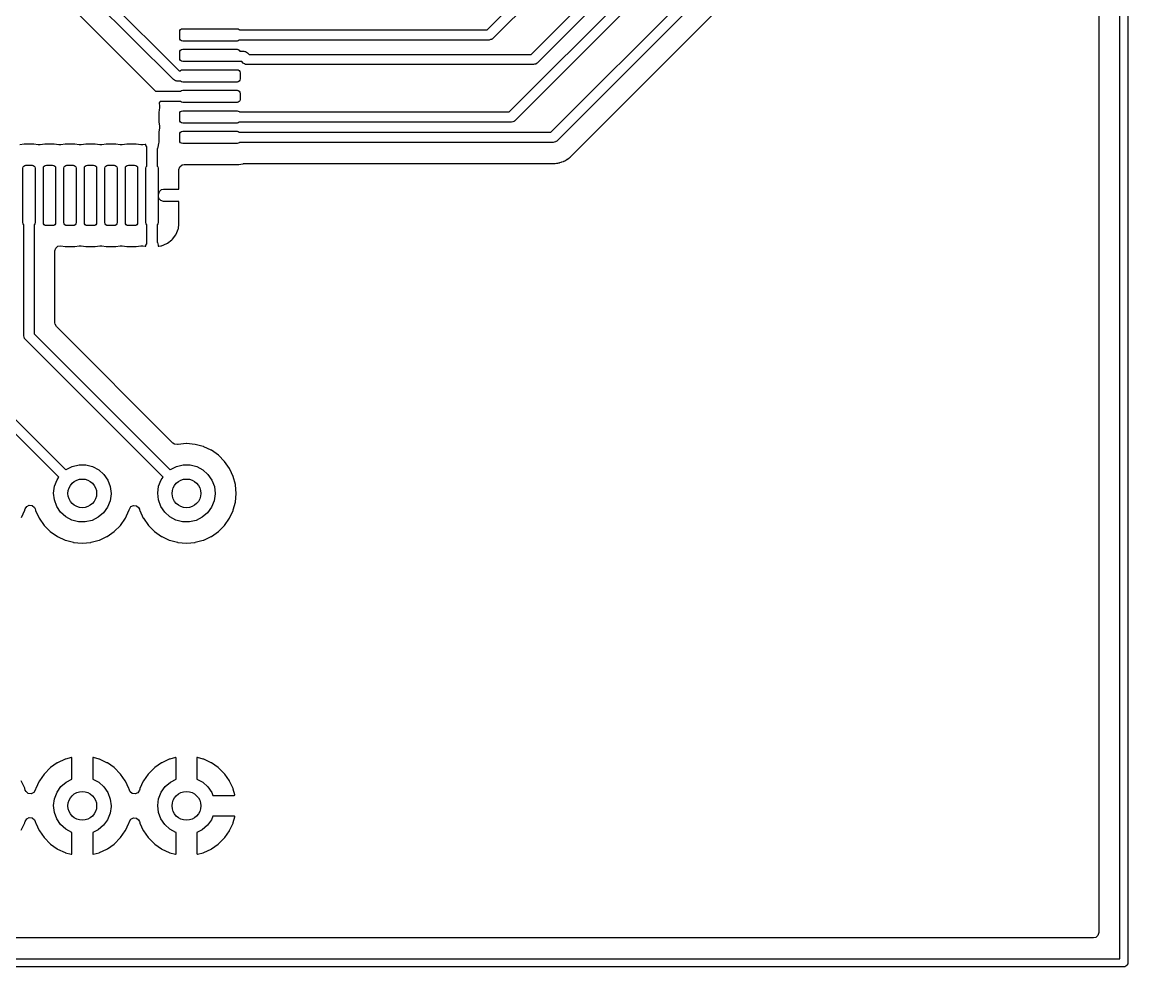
# Model space of a CAD drawing. Extents: x 111.7 to 200.8, y -127.1 to -68.5.
# Drawn here: x 173.79 to 200.76, y -127.1 to -104.06 of the extents above; entities that cross this region are included whole.
import ezdxf

# ---------------------------------------------------------------- set-up
doc = ezdxf.new("R2010")
doc.units = 0
doc.layers.add('BLACK', color=7, linetype='CONTINUOUS')

msp = doc.modelspace()

# ---------------------------------------------------------------- linework, layer by layer
at = {"layer": 'BLACK', "linetype": 'CONTINUOUS'}
for p, q in [((200.56, -126.9), (200.56, -68.68)), ((200.76, -68.58), (200.76, -127)), ((200.052, -69.3145), (200.052, -126.265)), ((186.21, -104.849), (195.005, -96.0537)), ((195.218, -96.1938), (186.35, -105.062)), ((185.134, -104.249), (192.915, -96.4682)), ((185.674, -106.249), (195.455, -96.4682)), ((186.689, -106.749), (197.136, -96.3017)), ((197.349, -96.4419), (186.829, -106.962)), ((193.128, -96.6084), (185.275, -104.462)), ((195.668, -96.6084), (185.815, -106.462)), ((187.214, -107.296), (197.653, -96.8572)), ((177.481, -105.462), (175.52, -103.501)), ((175.871, -103.499), (177.621, -105.249)), ((175.186, -103.886), (177.048, -105.749)), ((177.635, -104.299), (177.641, -104.27)), ((177.635, -104.449), (177.635, -104.299)), ((177.641, -104.27), (177.657, -104.246)), ((177.657, -104.246), (177.681, -104.23)), ((177.681, -104.23), (177.71, -104.224)), ((177.71, -104.224), (179.035, -104.224)), ((179.035, -104.224), (179.064, -104.23)), ((179.064, -104.23), (179.088, -104.246)), ((179.088, -104.246), (179.09, -104.249)), ((179.09, -104.249), (185.134, -104.249)), ((177.641, -104.478), (177.635, -104.449)), ((177.657, -104.502), (177.641, -104.478)), ((177.681, -104.518), (177.657, -104.502)), ((177.71, -104.524), (177.681, -104.518)), ((179.035, -104.524), (177.71, -104.524)), ((179.064, -104.518), (179.035, -104.524)), ((179.088, -104.502), (179.064, -104.518)), ((179.09, -104.499), (179.088, -104.502)), ((185.186, -104.499), (179.09, -104.499)), ((185.216, -104.49), (185.186, -104.499)), ((185.246, -104.484), (185.216, -104.49)), ((185.251, -104.48), (185.246, -104.484)), ((185.254, -104.479), (185.251, -104.48)), ((185.257, -104.476), (185.254, -104.479)), ((185.275, -104.462), (185.257, -104.476)), ((177.635, -104.799), (177.641, -104.77)), ((177.635, -104.949), (177.635, -104.799)), ((177.641, -104.77), (177.657, -104.746)), ((177.657, -104.746), (177.681, -104.73)), ((177.681, -104.73), (177.71, -104.724)), ((177.71, -104.724), (179.035, -104.724)), ((179.035, -104.724), (179.064, -104.73)), ((179.064, -104.73), (179.088, -104.746)), ((179.088, -104.746), (179.104, -104.77)), ((179.104, -104.77), (179.105, -104.774)), ((179.105, -104.774), (179.201, -104.774)), ((179.201, -104.774), (179.223, -104.777)), ((179.223, -104.777), (179.227, -104.777)), ((179.227, -104.777), (179.23, -104.778)), ((179.23, -104.778), (179.236, -104.779)), ((179.236, -104.779), (179.262, -104.796)), ((179.262, -104.796), (179.289, -104.81)), ((179.289, -104.81), (179.327, -104.849)), ((179.327, -104.849), (186.21, -104.849)), ((177.641, -104.978), (177.635, -104.949)), ((177.657, -105.002), (177.641, -104.978)), ((177.681, -105.018), (177.657, -105.002)), ((177.71, -105.024), (177.681, -105.018)), ((179.035, -105.024), (177.71, -105.024)), ((179.042, -105.022), (179.035, -105.024)), ((179.052, -105.024), (179.042, -105.022)), ((179.149, -105.024), (179.052, -105.024)), ((179.187, -105.062), (179.149, -105.024)), ((179.214, -105.077), (179.187, -105.062)), ((179.24, -105.094), (179.214, -105.077)), ((179.247, -105.095), (179.24, -105.094)), ((179.249, -105.096), (179.247, -105.095)), ((179.254, -105.096), (179.249, -105.096)), ((179.276, -105.099), (179.254, -105.096)), ((186.262, -105.099), (179.276, -105.099)), ((186.291, -105.09), (186.262, -105.099)), ((186.321, -105.084), (186.291, -105.09)), ((186.326, -105.08), (186.321, -105.084)), ((186.329, -105.079), (186.326, -105.08)), ((186.332, -105.076), (186.329, -105.079)), ((186.35, -105.062), (186.332, -105.076)), ((177.621, -105.249), (177.655, -105.249)), ((177.655, -105.249), (177.657, -105.246)), ((177.657, -105.246), (177.681, -105.23)), ((177.681, -105.23), (177.71, -105.224)), ((177.71, -105.224), (179.035, -105.224)), ((179.035, -105.224), (179.064, -105.23)), ((179.064, -105.23), (179.088, -105.246)), ((179.088, -105.246), (179.104, -105.27)), ((179.104, -105.27), (179.11, -105.299)), ((179.11, -105.299), (179.11, -105.449)), ((177.508, -105.477), (177.481, -105.462)), ((177.534, -105.494), (177.508, -105.477)), ((177.54, -105.495), (177.534, -105.494)), ((177.543, -105.496), (177.54, -105.495)), ((177.547, -105.496), (177.543, -105.496)), ((177.569, -105.499), (177.547, -105.496)), ((177.655, -105.499), (177.569, -105.499)), ((177.657, -105.502), (177.655, -105.499)), ((177.681, -105.518), (177.657, -105.502)), ((177.71, -105.524), (177.681, -105.518)), ((179.035, -105.524), (177.71, -105.524)), ((179.064, -105.518), (179.035, -105.524)), ((179.088, -105.502), (179.064, -105.518)), ((179.104, -105.478), (179.088, -105.502)), ((179.11, -105.449), (179.104, -105.478)), ((177.048, -105.749), (177.655, -105.749)), ((177.655, -105.749), (177.657, -105.746)), ((177.657, -105.746), (177.681, -105.73)), ((177.681, -105.73), (177.71, -105.724)), ((177.71, -105.724), (179.035, -105.724)), ((179.035, -105.724), (179.064, -105.73)), ((179.064, -105.73), (179.088, -105.746)), ((179.088, -105.746), (179.104, -105.77)), ((179.104, -105.978), (179.088, -106.002)), ((179.104, -105.77), (179.11, -105.799)), ((179.11, -105.949), (179.104, -105.978)), ((179.11, -105.799), (179.11, -105.949)), ((177.133, -106.211), (177.126, -106.261)), ((177.142, -106.147), (177.133, -106.211)), ((177.136, -106.026), (177.134, -106.041)), ((177.134, -106.041), (177.142, -106.101)), ((177.148, -106.013), (177.136, -106.026)), ((177.142, -106.101), (177.14, -106.101)), ((177.14, -106.101), (177.14, -106.146)), ((177.14, -106.146), (177.142, -106.147)), ((177.156, -105.999), (177.148, -106.013)), ((177.655, -105.999), (177.156, -105.999)), ((177.641, -106.27), (177.657, -106.246)), ((177.657, -106.002), (177.655, -105.999)), ((177.681, -106.018), (177.657, -106.002)), ((177.657, -106.246), (177.681, -106.23)), ((177.71, -106.024), (177.681, -106.018)), ((177.681, -106.23), (177.71, -106.224)), ((179.035, -106.024), (177.71, -106.024)), ((177.71, -106.224), (179.035, -106.224)), ((179.064, -106.018), (179.035, -106.024)), ((179.035, -106.224), (179.064, -106.23)), ((179.088, -106.002), (179.064, -106.018)), ((179.064, -106.23), (179.088, -106.246)), ((179.088, -106.246), (179.09, -106.249)), ((179.09, -106.249), (185.674, -106.249)), ((177.126, -106.261), (177.126, -106.487)), ((177.126, -106.487), (177.127, -106.491)), ((177.127, -106.491), (177.127, -106.491)), ((177.127, -106.491), (177.142, -106.601)), ((177.635, -106.299), (177.641, -106.27)), ((177.635, -106.449), (177.635, -106.299)), ((177.641, -106.478), (177.635, -106.449)), ((177.657, -106.502), (177.641, -106.478)), ((177.681, -106.518), (177.657, -106.502)), ((177.71, -106.524), (177.681, -106.518)), ((179.064, -106.518), (179.035, -106.524)), ((179.088, -106.502), (179.064, -106.518)), ((179.09, -106.499), (179.088, -106.502)), ((185.726, -106.499), (179.09, -106.499)), ((185.756, -106.49), (185.726, -106.499)), ((185.786, -106.484), (185.756, -106.49)), ((185.791, -106.48), (185.786, -106.484)), ((185.794, -106.479), (185.791, -106.48)), ((185.797, -106.476), (185.794, -106.479)), ((185.815, -106.462), (185.797, -106.476)), ((177.13, -106.738), (177.126, -106.761)), ((177.126, -106.761), (177.126, -106.987)), ((177.142, -106.647), (177.13, -106.738)), ((177.142, -106.601), (177.14, -106.601)), ((177.14, -106.601), (177.14, -106.646)), ((177.14, -106.646), (177.142, -106.647)), ((177.635, -106.799), (177.641, -106.77)), ((177.641, -106.77), (177.657, -106.746)), ((177.657, -106.746), (177.681, -106.73)), ((177.681, -106.73), (177.71, -106.724)), ((179.035, -106.524), (177.71, -106.524)), ((177.71, -106.724), (179.035, -106.724)), ((179.035, -106.724), (179.064, -106.73)), ((179.064, -106.73), (179.088, -106.746)), ((179.088, -106.746), (179.09, -106.749)), ((179.09, -106.749), (186.689, -106.749)), ((173.843, -107.041), (173.733, -107.055)), ((173.847, -107.04), (173.843, -107.041)), ((173.843, -107.041), (173.843, -107.041)), ((174.073, -107.04), (173.847, -107.04)), ((174.077, -107.041), (174.073, -107.04)), ((174.187, -107.055), (174.077, -107.041)), ((174.077, -107.041), (174.077, -107.041)), ((174.188, -107.054), (174.187, -107.055)), ((174.232, -107.054), (174.188, -107.054)), ((174.233, -107.055), (174.232, -107.054)), ((174.343, -107.041), (174.233, -107.055)), ((174.347, -107.04), (174.343, -107.041)), ((174.343, -107.041), (174.343, -107.041)), ((174.573, -107.04), (174.347, -107.04)), ((174.577, -107.041), (174.573, -107.04)), ((174.687, -107.055), (174.577, -107.041)), ((174.577, -107.041), (174.577, -107.041)), ((174.688, -107.054), (174.687, -107.055)), ((174.732, -107.054), (174.688, -107.054)), ((174.733, -107.055), (174.732, -107.054)), ((174.843, -107.041), (174.733, -107.055)), ((174.847, -107.04), (174.843, -107.041)), ((174.843, -107.041), (174.843, -107.041)), ((175.073, -107.04), (174.847, -107.04)), ((175.077, -107.041), (175.073, -107.04)), ((175.187, -107.055), (175.077, -107.041)), ((175.077, -107.041), (175.077, -107.041)), ((175.188, -107.054), (175.187, -107.055)), ((175.232, -107.054), (175.188, -107.054)), ((175.233, -107.055), (175.232, -107.054)), ((175.343, -107.041), (175.233, -107.055)), ((175.347, -107.04), (175.343, -107.041)), ((175.343, -107.041), (175.343, -107.041)), ((175.573, -107.04), (175.347, -107.04)), ((175.577, -107.041), (175.573, -107.04)), ((175.687, -107.055), (175.577, -107.041)), ((175.577, -107.041), (175.577, -107.041)), ((175.688, -107.054), (175.687, -107.055)), ((175.732, -107.054), (175.688, -107.054)), ((175.733, -107.055), (175.732, -107.054)), ((175.843, -107.041), (175.733, -107.055)), ((175.847, -107.04), (175.843, -107.041)), ((175.843, -107.041), (175.843, -107.041)), ((176.073, -107.04), (175.847, -107.04)), ((176.077, -107.041), (176.073, -107.04)), ((176.187, -107.055), (176.077, -107.041)), ((176.077, -107.041), (176.077, -107.041)), ((176.188, -107.054), (176.187, -107.055)), ((176.232, -107.054), (176.188, -107.054)), ((176.233, -107.055), (176.232, -107.054)), ((176.343, -107.041), (176.233, -107.055)), ((176.347, -107.04), (176.343, -107.041)), ((176.343, -107.041), (176.343, -107.041)), ((176.573, -107.04), (176.347, -107.04)), ((176.577, -107.041), (176.573, -107.04)), ((176.687, -107.055), (176.577, -107.041)), ((176.577, -107.041), (176.577, -107.041)), ((176.733, -107.054), (176.687, -107.054)), ((176.687, -107.054), (176.687, -107.055)), ((176.792, -107.048), (176.733, -107.056)), ((176.733, -107.056), (176.733, -107.054)), ((176.806, -107.05), (176.792, -107.048)), ((176.812, -107.07), (176.806, -107.05)), ((177.122, -107.023), (177.11, -107.063)), ((177.126, -106.987), (177.122, -107.023)), ((177.126, -106.987), (177.126, -106.987)), ((177.635, -106.949), (177.635, -106.799)), ((177.641, -106.978), (177.635, -106.949)), ((177.657, -107.002), (177.641, -106.978)), ((177.681, -107.018), (177.657, -107.002)), ((177.71, -107.024), (177.681, -107.018)), ((179.035, -107.024), (177.71, -107.024)), ((179.064, -107.018), (179.035, -107.024)), ((179.088, -107.002), (179.064, -107.018)), ((179.09, -106.999), (179.088, -107.002)), ((186.741, -106.999), (179.09, -106.999)), ((186.77, -106.99), (186.741, -106.999)), ((186.8, -106.984), (186.77, -106.99)), ((186.805, -106.98), (186.8, -106.984)), ((186.808, -106.979), (186.805, -106.98)), ((186.811, -106.976), (186.808, -106.979)), ((186.829, -106.962), (186.811, -106.976)), ((176.814, -107.077), (176.812, -107.07)), ((176.835, -107.106), (176.814, -107.077)), ((176.835, -107.569), (176.835, -107.106)), ((177.09, -107.142), (177.085, -107.147)), ((177.085, -107.147), (177.085, -107.569)), ((177.11, -107.074), (177.09, -107.142)), ((177.11, -107.063), (177.11, -107.074)), ((187.178, -107.339), (187.206, -107.305)), ((187.206, -107.305), (187.214, -107.296)), ((173.81, -107.624), (173.816, -107.595)), ((173.816, -107.595), (173.832, -107.571)), ((173.832, -107.571), (173.856, -107.555)), ((173.856, -107.555), (173.885, -107.549)), ((173.885, -107.549), (174.035, -107.549)), ((174.035, -107.549), (174.064, -107.555)), ((174.064, -107.555), (174.088, -107.571)), ((174.088, -107.571), (174.104, -107.595)), ((174.104, -107.595), (174.11, -107.624)), ((174.31, -107.624), (174.316, -107.595)), ((174.316, -107.595), (174.332, -107.571)), ((174.332, -107.571), (174.356, -107.555)), ((174.356, -107.555), (174.385, -107.549)), ((174.385, -107.549), (174.535, -107.549)), ((174.535, -107.549), (174.564, -107.555)), ((174.564, -107.555), (174.588, -107.571)), ((174.588, -107.571), (174.604, -107.595)), ((174.604, -107.595), (174.61, -107.624)), ((174.81, -107.624), (174.816, -107.595)), ((174.816, -107.595), (174.832, -107.571)), ((174.832, -107.571), (174.856, -107.555)), ((174.856, -107.555), (174.885, -107.549)), ((174.885, -107.549), (175.035, -107.549)), ((175.035, -107.549), (175.064, -107.555)), ((175.064, -107.555), (175.088, -107.571)), ((175.088, -107.571), (175.104, -107.595)), ((175.104, -107.595), (175.11, -107.624)), ((175.31, -107.624), (175.316, -107.595)), ((175.316, -107.595), (175.332, -107.571)), ((175.332, -107.571), (175.356, -107.555)), ((175.356, -107.555), (175.385, -107.549)), ((175.385, -107.549), (175.535, -107.549)), ((175.535, -107.549), (175.564, -107.555)), ((175.564, -107.555), (175.588, -107.571)), ((175.588, -107.571), (175.604, -107.595)), ((175.604, -107.595), (175.61, -107.624)), ((175.81, -107.624), (175.816, -107.595)), ((175.816, -107.595), (175.832, -107.571)), ((175.832, -107.571), (175.856, -107.555)), ((175.856, -107.555), (175.885, -107.549)), ((175.885, -107.549), (176.035, -107.549)), ((176.035, -107.549), (176.064, -107.555)), ((176.064, -107.555), (176.088, -107.571)), ((176.088, -107.571), (176.104, -107.595)), ((176.104, -107.595), (176.11, -107.624)), ((176.31, -107.624), (176.316, -107.595)), ((176.316, -107.595), (176.332, -107.571)), ((176.332, -107.571), (176.356, -107.555)), ((176.356, -107.555), (176.385, -107.549)), ((176.385, -107.549), (176.535, -107.549)), ((176.535, -107.549), (176.564, -107.555)), ((176.564, -107.555), (176.588, -107.571)), ((176.588, -107.571), (176.604, -107.595)), ((176.604, -107.595), (176.61, -107.624)), ((176.81, -107.624), (176.816, -107.595)), ((176.816, -107.595), (176.832, -107.571)), ((176.832, -107.571), (176.835, -107.569)), ((177.085, -107.569), (177.088, -107.571)), ((177.088, -107.571), (177.104, -107.595)), ((177.104, -107.595), (177.11, -107.624)), ((177.618, -107.658), (177.638, -107.59)), ((177.638, -107.59), (177.692, -107.544)), ((177.692, -107.544), (177.744, -107.532)), ((177.744, -107.532), (179.073, -107.532)), ((179.073, -107.532), (179.077, -107.532)), ((179.077, -107.532), (179.179, -107.518)), ((179.077, -107.532), (179.077, -107.532)), ((179.179, -107.518), (179.187, -107.517)), ((179.179, -107.518), (179.179, -107.518)), ((179.187, -107.517), (179.195, -107.514)), ((179.195, -107.514), (179.203, -107.512)), ((179.203, -107.514), (179.236, -107.507)), ((179.203, -107.512), (179.203, -107.514)), ((179.236, -107.507), (186.662, -107.507)), ((186.662, -107.507), (186.673, -107.508)), ((186.673, -107.508), (186.68, -107.51)), ((186.68, -107.51), (186.688, -107.509)), ((186.688, -107.509), (186.749, -107.507)), ((186.688, -107.509), (186.688, -107.509)), ((186.749, -107.507), (186.752, -107.507)), ((186.752, -107.507), (186.78, -107.507)), ((186.78, -107.507), (186.784, -107.507)), ((186.784, -107.507), (186.796, -107.506)), ((186.784, -107.507), (186.784, -107.507)), ((186.796, -107.506), (186.828, -107.505)), ((186.828, -107.505), (186.833, -107.505)), ((186.833, -107.505), (186.84, -107.505)), ((186.84, -107.505), (186.86, -107.499)), ((186.86, -107.499), (186.879, -107.495)), ((186.879, -107.495), (186.891, -107.493)), ((186.891, -107.493), (186.899, -107.492)), ((186.891, -107.493), (186.891, -107.493)), ((186.899, -107.492), (186.907, -107.489)), ((186.907, -107.489), (186.94, -107.476)), ((186.907, -107.489), (186.907, -107.489)), ((186.94, -107.476), (186.952, -107.472)), ((186.952, -107.472), (186.987, -107.462)), ((186.987, -107.462), (186.994, -107.46)), ((186.987, -107.462), (186.987, -107.462)), ((186.994, -107.46), (187.001, -107.456)), ((187.001, -107.456), (187.012, -107.45)), ((187.001, -107.456), (187.001, -107.456)), ((187.012, -107.45), (187.029, -107.441)), ((187.029, -107.441), (187.048, -107.433)), ((187.048, -107.433), (187.084, -107.407)), ((187.084, -107.407), (187.094, -107.401)), ((187.094, -107.401), (187.125, -107.382)), ((187.125, -107.382), (187.132, -107.378)), ((187.125, -107.382), (187.125, -107.382)), ((187.132, -107.378), (187.146, -107.364)), ((187.146, -107.364), (187.161, -107.351)), ((187.161, -107.351), (187.171, -107.344)), ((187.171, -107.344), (187.178, -107.339)), ((173.81, -108.949), (173.81, -107.624)), ((174.11, -107.624), (174.11, -108.949)), ((174.31, -108.949), (174.31, -107.624)), ((174.61, -107.624), (174.61, -108.949)), ((174.81, -108.949), (174.81, -107.624)), ((175.11, -107.624), (175.11, -108.949)), ((175.31, -108.949), (175.31, -107.624)), ((175.61, -107.624), (175.61, -108.949)), ((175.81, -108.949), (175.81, -107.624)), ((176.11, -107.624), (176.11, -108.949)), ((176.31, -108.949), (176.31, -107.624)), ((176.61, -107.624), (176.61, -108.949)), ((176.81, -108.949), (176.81, -107.624)), ((177.11, -107.624), (177.11, -108.949)), ((177.618, -108.123), (177.618, -107.658)), ((177.192, -108.148), (177.244, -108.136)), ((177.244, -108.136), (177.6, -108.136)), ((177.6, -108.136), (177.615, -108.132)), ((177.615, -108.132), (177.616, -108.13)), ((177.616, -108.13), (177.618, -108.123)), ((177.118, -108.262), (177.139, -108.194)), ((177.118, -108.31), (177.118, -108.262)), ((177.13, -108.363), (177.118, -108.31)), ((177.176, -108.416), (177.13, -108.363)), ((177.139, -108.194), (177.192, -108.148)), ((177.244, -108.436), (177.176, -108.416)), ((177.604, -108.436), (177.244, -108.436)), ((177.612, -108.438), (177.604, -108.436)), ((177.614, -108.439), (177.612, -108.438)), ((177.618, -108.454), (177.614, -108.439)), ((177.618, -108.983), (177.618, -108.454)), ((173.816, -108.978), (173.81, -108.949)), ((174.11, -108.949), (174.104, -108.978)), ((174.316, -108.978), (174.31, -108.949)), ((174.61, -108.949), (174.604, -108.978)), ((174.816, -108.978), (174.81, -108.949)), ((175.11, -108.949), (175.104, -108.978)), ((175.316, -108.978), (175.31, -108.949)), ((175.61, -108.949), (175.604, -108.978)), ((175.816, -108.978), (175.81, -108.949)), ((176.11, -108.949), (176.104, -108.978)), ((176.316, -108.978), (176.31, -108.949)), ((176.61, -108.949), (176.604, -108.978)), ((176.816, -108.978), (176.81, -108.949)), ((177.11, -108.949), (177.104, -108.978)), ((173.832, -109.002), (173.816, -108.978)), ((173.835, -109.004), (173.832, -109.002)), ((173.835, -111.714), (173.835, -109.004)), ((174.088, -109.002), (174.085, -109.004)), ((174.085, -109.004), (174.085, -111.662)), ((174.104, -108.978), (174.088, -109.002)), ((174.332, -109.002), (174.316, -108.978)), ((174.356, -109.018), (174.332, -109.002)), ((174.385, -109.024), (174.356, -109.018)), ((174.535, -109.024), (174.385, -109.024)), ((174.564, -109.018), (174.535, -109.024)), ((174.588, -109.002), (174.564, -109.018)), ((174.604, -108.978), (174.588, -109.002)), ((174.832, -109.002), (174.816, -108.978)), ((174.856, -109.018), (174.832, -109.002)), ((174.885, -109.024), (174.856, -109.018)), ((175.035, -109.024), (174.885, -109.024)), ((175.064, -109.018), (175.035, -109.024)), ((175.088, -109.002), (175.064, -109.018)), ((175.104, -108.978), (175.088, -109.002)), ((175.332, -109.002), (175.316, -108.978)), ((175.356, -109.018), (175.332, -109.002)), ((175.385, -109.024), (175.356, -109.018)), ((175.535, -109.024), (175.385, -109.024)), ((175.564, -109.018), (175.535, -109.024)), ((175.588, -109.002), (175.564, -109.018)), ((175.604, -108.978), (175.588, -109.002)), ((175.832, -109.002), (175.816, -108.978)), ((175.856, -109.018), (175.832, -109.002)), ((175.885, -109.024), (175.856, -109.018)), ((176.035, -109.024), (175.885, -109.024)), ((176.064, -109.018), (176.035, -109.024)), ((176.088, -109.002), (176.064, -109.018)), ((176.104, -108.978), (176.088, -109.002)), ((176.332, -109.002), (176.316, -108.978)), ((176.356, -109.018), (176.332, -109.002)), ((176.385, -109.024), (176.356, -109.018)), ((176.535, -109.024), (176.385, -109.024)), ((176.564, -109.018), (176.535, -109.024)), ((176.588, -109.002), (176.564, -109.018)), ((176.604, -108.978), (176.588, -109.002)), ((176.832, -109.002), (176.816, -108.978)), ((176.835, -109.004), (176.832, -109.002)), ((176.835, -109.466), (176.835, -109.004)), ((177.088, -109.002), (177.085, -109.004)), ((177.085, -109.004), (177.085, -109.428)), ((177.104, -108.978), (177.088, -109.002)), ((177.547, -109.235), (177.6, -109.109)), ((177.6, -109.109), (177.604, -109.093)), ((177.604, -109.093), (177.617, -108.991)), ((177.617, -108.991), (177.618, -108.983)), ((176.812, -109.503), (176.835, -109.466)), ((177.085, -109.428), (177.094, -109.437)), ((177.094, -109.437), (177.11, -109.499)), ((177.195, -109.514), (177.321, -109.461)), ((177.321, -109.461), (177.336, -109.453)), ((177.336, -109.453), (177.444, -109.37)), ((177.444, -109.37), (177.456, -109.358)), ((177.456, -109.358), (177.539, -109.249)), ((177.539, -109.249), (177.547, -109.235)), ((174.594, -109.643), (174.614, -109.575)), ((174.594, -111.399), (174.594, -109.643)), ((174.614, -109.575), (174.667, -109.528)), ((174.667, -109.528), (174.736, -109.518)), ((174.736, -109.518), (174.843, -109.532)), ((174.843, -109.532), (174.843, -109.532)), ((174.843, -109.532), (174.847, -109.532)), ((174.847, -109.532), (175.073, -109.532)), ((175.073, -109.532), (175.077, -109.532)), ((175.077, -109.532), (175.187, -109.517)), ((175.077, -109.532), (175.077, -109.532)), ((175.187, -109.517), (175.188, -109.519)), ((175.188, -109.519), (175.232, -109.519)), ((175.232, -109.519), (175.233, -109.517)), ((175.233, -109.517), (175.343, -109.532)), ((175.343, -109.532), (175.343, -109.532)), ((175.343, -109.532), (175.347, -109.532)), ((175.347, -109.532), (175.573, -109.532)), ((175.573, -109.532), (175.577, -109.532)), ((175.577, -109.532), (175.687, -109.517)), ((175.577, -109.532), (175.577, -109.532)), ((175.687, -109.517), (175.688, -109.519)), ((175.688, -109.519), (175.732, -109.519)), ((175.732, -109.519), (175.733, -109.517)), ((175.733, -109.517), (175.843, -109.532)), ((175.843, -109.532), (175.843, -109.532)), ((175.843, -109.532), (175.847, -109.532)), ((175.847, -109.532), (176.073, -109.532)), ((176.073, -109.532), (176.077, -109.532)), ((176.077, -109.532), (176.187, -109.517)), ((176.077, -109.532), (176.077, -109.532)), ((176.187, -109.517), (176.188, -109.519)), ((176.188, -109.519), (176.232, -109.519)), ((176.232, -109.519), (176.233, -109.517)), ((176.233, -109.517), (176.343, -109.532)), ((176.343, -109.532), (176.343, -109.532)), ((176.343, -109.532), (176.347, -109.532)), ((176.347, -109.532), (176.573, -109.532)), ((176.573, -109.532), (176.577, -109.532)), ((176.577, -109.532), (176.687, -109.517)), ((176.577, -109.532), (176.577, -109.532)), ((176.687, -109.517), (176.687, -109.519)), ((176.687, -109.519), (176.733, -109.519)), ((176.733, -109.519), (176.733, -109.517)), ((176.733, -109.517), (176.792, -109.525)), ((176.792, -109.525), (176.806, -109.522)), ((176.806, -109.522), (176.812, -109.503)), ((177.11, -109.499), (177.11, -109.509)), ((177.11, -109.509), (177.114, -109.523)), ((177.114, -109.523), (177.128, -109.525)), ((177.128, -109.525), (177.179, -109.518)), ((177.179, -109.518), (177.195, -109.514)), ((174.596, -111.426), (174.594, -111.399)), ((174.63, -111.488), (174.596, -111.426)), ((177.468, -114.326), (174.63, -111.488)), ((173.844, -111.743), (173.835, -111.714)), ((173.85, -111.774), (173.844, -111.743)), ((173.854, -111.779), (173.85, -111.774)), ((173.855, -111.781), (173.854, -111.779)), ((173.858, -111.784), (173.855, -111.781)), ((173.872, -111.802), (173.858, -111.784)), ((177.228, -115.159), (173.872, -111.802)), ((174.085, -111.662), (177.402, -114.979)), ((173.585, -113.702), (174.862, -114.979)), ((174.688, -115.159), (173.372, -113.842)), ((177.509, -114.354), (177.468, -114.326)), ((177.795, -114.341), (177.595, -114.359)), ((177.8, -114.341), (177.795, -114.341)), ((178.011, -114.359), (177.8, -114.341)), ((177.579, -114.361), (177.509, -114.354)), ((177.584, -114.361), (177.579, -114.361)), ((177.589, -114.359), (177.584, -114.361)), ((177.595, -114.359), (177.589, -114.359)), ((177.595, -114.359), (177.595, -114.359)), ((178.016, -114.361), (178.011, -114.359)), ((178.21, -114.412), (178.016, -114.361)), ((178.016, -114.361), (178.016, -114.361)), ((178.215, -114.414), (178.21, -114.412)), ((178.21, -114.412), (178.21, -114.412)), ((178.22, -114.416), (178.215, -114.414)), ((178.402, -114.501), (178.22, -114.416)), ((178.22, -114.416), (178.22, -114.416)), ((178.407, -114.503), (178.402, -114.501)), ((178.402, -114.501), (178.402, -114.501)), ((178.58, -114.625), (178.407, -114.503)), ((175.016, -114.898), (175.18, -114.858)), ((175.18, -114.858), (175.348, -114.859)), ((175.348, -114.859), (175.511, -114.9)), ((177.556, -114.898), (177.72, -114.858)), ((177.72, -114.858), (177.888, -114.859)), ((177.888, -114.859), (178.051, -114.9)), ((178.729, -114.774), (178.58, -114.625)), ((178.851, -114.947), (178.729, -114.774)), ((174.862, -114.979), (174.867, -114.975)), ((174.867, -114.975), (175.016, -114.898)), ((175.511, -114.9), (175.659, -114.979)), ((175.659, -114.979), (175.785, -115.091)), ((175.785, -115.091), (175.88, -115.23)), ((177.402, -114.979), (177.407, -114.975)), ((177.407, -114.975), (177.556, -114.898)), ((178.051, -114.9), (178.199, -114.979)), ((178.199, -114.979), (178.325, -115.091)), ((178.325, -115.091), (178.42, -115.23)), ((178.853, -114.952), (178.851, -114.947)), ((178.858, -114.963), (178.853, -114.952)), ((178.853, -114.952), (178.853, -114.952)), ((178.94, -115.139), (178.858, -114.963)), ((178.941, -115.144), (178.94, -115.139)), ((178.993, -115.338), (178.941, -115.144)), ((178.941, -115.144), (178.941, -115.144)), ((174.56, -115.547), (174.582, -115.38)), ((174.582, -115.38), (174.643, -115.223)), ((174.643, -115.223), (174.688, -115.159)), ((175.88, -115.23), (175.94, -115.387)), ((175.94, -115.387), (175.96, -115.554)), ((177.1, -115.547), (177.122, -115.38)), ((177.122, -115.38), (177.183, -115.223)), ((177.183, -115.223), (177.228, -115.159)), ((178.42, -115.23), (178.48, -115.387)), ((178.48, -115.387), (178.5, -115.554)), ((178.995, -115.343), (178.993, -115.338)), ((179.013, -115.554), (178.995, -115.343)), ((174.578, -115.714), (174.56, -115.547)), ((175.96, -115.569), (175.936, -115.735)), ((175.96, -115.554), (175.96, -115.569)), ((177.118, -115.714), (177.1, -115.547)), ((178.5, -115.569), (178.476, -115.735)), ((178.5, -115.554), (178.5, -115.569)), ((178.995, -115.765), (179.013, -115.554)), ((173.858, -115.964), (173.86, -115.959)), ((173.86, -115.959), (173.861, -115.953)), ((173.861, -115.953), (173.867, -115.933)), ((173.861, -115.953), (173.861, -115.953)), ((173.867, -115.933), (173.904, -115.872)), ((173.904, -115.872), (173.968, -115.841)), ((173.968, -115.841), (174.038, -115.849)), ((174.038, -115.849), (174.093, -115.895)), ((174.093, -115.895), (174.11, -115.933)), ((174.11, -115.933), (174.119, -115.963)), ((174.636, -115.872), (174.578, -115.714)), ((174.73, -116.011), (174.636, -115.872)), ((175.873, -115.891), (175.775, -116.028)), ((175.936, -115.735), (175.873, -115.891)), ((176.4, -115.969), (176.403, -115.959)), ((176.403, -115.959), (176.408, -115.938)), ((176.408, -115.938), (176.445, -115.877)), ((176.445, -115.877), (176.509, -115.846)), ((176.509, -115.846), (176.58, -115.854)), ((176.58, -115.854), (176.634, -115.9)), ((176.634, -115.9), (176.652, -115.938)), ((176.652, -115.938), (176.657, -115.959)), ((176.657, -115.959), (176.66, -115.969)), ((177.176, -115.872), (177.118, -115.714)), ((177.27, -116.011), (177.176, -115.872)), ((178.413, -115.891), (178.315, -116.028)), ((178.476, -115.735), (178.413, -115.891)), ((178.94, -115.969), (178.943, -115.959)), ((178.943, -115.959), (178.993, -115.77)), ((178.993, -115.77), (178.995, -115.765)), ((178.993, -115.77), (178.993, -115.77)), ((173.774, -116.144), (173.858, -115.964)), ((173.858, -115.964), (173.858, -115.964)), ((174.119, -115.963), (174.119, -115.963)), ((174.119, -115.963), (174.12, -115.969)), ((174.12, -115.969), (174.122, -115.974)), ((174.122, -115.974), (174.122, -115.974)), ((174.122, -115.974), (174.207, -116.155)), ((174.207, -116.155), (174.209, -116.16)), ((174.209, -116.16), (174.331, -116.334)), ((174.855, -116.124), (174.73, -116.011)), ((175.002, -116.205), (174.855, -116.124)), ((175.165, -116.247), (175.002, -116.205)), ((175.497, -116.212), (175.333, -116.25)), ((175.647, -116.137), (175.497, -116.212)), ((175.775, -116.028), (175.647, -116.137)), ((176.189, -116.334), (176.311, -116.16)), ((176.311, -116.16), (176.313, -116.155)), ((176.313, -116.155), (176.398, -115.974)), ((176.398, -115.974), (176.4, -115.969)), ((176.398, -115.974), (176.398, -115.974)), ((176.66, -115.969), (176.662, -115.974)), ((176.662, -115.974), (176.662, -115.974)), ((176.662, -115.974), (176.747, -116.155)), ((176.747, -116.155), (176.749, -116.16)), ((176.749, -116.16), (176.871, -116.334)), ((177.395, -116.124), (177.27, -116.011)), ((177.542, -116.205), (177.395, -116.124)), ((177.705, -116.247), (177.542, -116.205)), ((178.037, -116.212), (177.873, -116.25)), ((178.187, -116.137), (178.037, -116.212)), ((178.315, -116.028), (178.187, -116.137)), ((178.729, -116.334), (178.851, -116.16)), ((178.851, -116.16), (178.853, -116.155)), ((178.853, -116.155), (178.938, -115.974)), ((178.938, -115.974), (178.94, -115.969)), ((178.938, -115.974), (178.938, -115.974)), ((174.331, -116.334), (174.48, -116.483)), ((174.48, -116.483), (174.653, -116.604)), ((175.333, -116.25), (175.165, -116.247)), ((175.867, -116.604), (176.04, -116.483)), ((176.04, -116.483), (176.189, -116.334)), ((176.871, -116.334), (177.02, -116.483)), ((177.02, -116.483), (177.193, -116.604)), ((177.873, -116.25), (177.705, -116.247)), ((178.407, -116.604), (178.58, -116.483)), ((178.58, -116.483), (178.729, -116.334)), ((174.653, -116.604), (174.658, -116.607)), ((174.658, -116.607), (174.658, -116.607)), ((174.658, -116.607), (174.84, -116.691)), ((174.84, -116.691), (174.845, -116.694)), ((174.845, -116.694), (174.85, -116.695)), ((174.85, -116.695), (174.85, -116.695)), ((174.85, -116.695), (175.044, -116.747)), ((175.044, -116.747), (175.044, -116.747)), ((175.044, -116.747), (175.049, -116.749)), ((175.049, -116.749), (175.26, -116.767)), ((175.26, -116.767), (175.471, -116.749)), ((175.471, -116.749), (175.476, -116.747)), ((175.476, -116.747), (175.67, -116.695)), ((175.476, -116.747), (175.476, -116.747)), ((175.67, -116.695), (175.675, -116.694)), ((175.67, -116.695), (175.67, -116.695)), ((175.675, -116.694), (175.68, -116.691)), ((175.68, -116.691), (175.862, -116.607)), ((175.862, -116.607), (175.867, -116.604)), ((175.862, -116.607), (175.862, -116.607)), ((177.193, -116.604), (177.198, -116.607)), ((177.198, -116.607), (177.198, -116.607)), ((177.198, -116.607), (177.38, -116.691)), ((177.38, -116.691), (177.385, -116.694)), ((177.385, -116.694), (177.39, -116.695)), ((177.39, -116.695), (177.39, -116.695)), ((177.39, -116.695), (177.584, -116.747)), ((177.584, -116.747), (177.584, -116.747)), ((177.584, -116.747), (177.589, -116.749)), ((177.589, -116.749), (177.8, -116.767)), ((177.8, -116.767), (178.011, -116.749)), ((178.011, -116.749), (178.016, -116.747)), ((178.016, -116.747), (178.21, -116.695)), ((178.016, -116.747), (178.016, -116.747)), ((178.21, -116.695), (178.215, -116.694)), ((178.21, -116.695), (178.21, -116.695)), ((178.215, -116.694), (178.22, -116.691)), ((178.22, -116.691), (178.402, -116.607)), ((178.402, -116.607), (178.407, -116.604)), ((178.402, -116.607), (178.402, -116.607)), ((174.649, -122.127), (174.485, -122.242)), ((174.659, -122.121), (174.649, -122.127)), ((174.84, -122.037), (174.659, -122.121)), ((174.851, -122.033), (174.84, -122.037)), ((174.993, -121.995), (174.851, -122.033)), ((175.002, -121.996), (174.993, -121.995)), ((175.006, -122.009), (175.002, -121.996)), ((175.006, -122.523), (175.006, -122.009)), ((175.517, -121.996), (175.514, -122.004)), ((175.514, -122.004), (175.514, -122.522)), ((175.531, -121.996), (175.517, -121.996)), ((175.669, -122.033), (175.531, -121.996)), ((175.68, -122.037), (175.669, -122.033)), ((175.861, -122.121), (175.68, -122.037)), ((175.871, -122.127), (175.861, -122.121)), ((176.035, -122.242), (175.871, -122.127)), ((177.189, -122.127), (177.025, -122.242)), ((177.199, -122.121), (177.189, -122.127)), ((177.38, -122.037), (177.199, -122.121)), ((177.391, -122.033), (177.38, -122.037)), ((177.533, -121.995), (177.391, -122.033)), ((177.542, -121.996), (177.533, -121.995)), ((177.546, -122.009), (177.542, -121.996)), ((177.546, -122.523), (177.546, -122.009)), ((178.057, -121.996), (178.054, -122.004)), ((178.054, -122.004), (178.054, -122.522)), ((178.071, -121.996), (178.057, -121.996)), ((178.209, -122.033), (178.071, -121.996)), ((178.22, -122.037), (178.209, -122.033)), ((178.401, -122.121), (178.22, -122.037)), ((178.411, -122.127), (178.401, -122.121)), ((178.575, -122.242), (178.411, -122.127)), ((174.328, -122.399), (174.213, -122.563)), ((174.335, -122.391), (174.328, -122.399)), ((174.477, -122.249), (174.335, -122.391)), ((174.485, -122.242), (174.477, -122.249)), ((176.043, -122.249), (176.035, -122.242)), ((176.185, -122.391), (176.043, -122.249)), ((176.192, -122.399), (176.185, -122.391)), ((176.307, -122.563), (176.192, -122.399)), ((176.868, -122.399), (176.753, -122.563)), ((176.875, -122.391), (176.868, -122.399)), ((177.017, -122.249), (176.875, -122.391)), ((177.025, -122.242), (177.017, -122.249)), ((178.583, -122.249), (178.575, -122.242)), ((178.725, -122.391), (178.583, -122.249)), ((178.732, -122.399), (178.725, -122.391)), ((178.847, -122.563), (178.732, -122.399)), ((173.857, -122.744), (173.772, -122.563)), ((174.208, -122.573), (174.123, -122.754)), ((174.213, -122.563), (174.208, -122.573)), ((174.74, -122.705), (174.867, -122.595)), ((174.867, -122.595), (175.006, -122.523)), ((175.514, -122.522), (175.659, -122.599)), ((175.659, -122.599), (175.785, -122.711)), ((176.312, -122.573), (176.307, -122.563)), ((176.397, -122.754), (176.312, -122.573)), ((176.748, -122.573), (176.663, -122.754)), ((176.753, -122.563), (176.748, -122.573)), ((177.28, -122.705), (177.407, -122.595)), ((177.407, -122.595), (177.546, -122.523)), ((178.054, -122.522), (178.199, -122.599)), ((178.199, -122.599), (178.325, -122.711)), ((178.852, -122.573), (178.847, -122.563)), ((178.937, -122.754), (178.852, -122.573)), ((173.861, -122.754), (173.857, -122.744)), ((173.87, -122.787), (173.861, -122.754)), ((173.887, -122.825), (173.87, -122.787)), ((173.942, -122.87), (173.887, -122.825)), ((174.012, -122.879), (173.942, -122.87)), ((174.076, -122.848), (174.012, -122.879)), ((174.113, -122.787), (174.076, -122.848)), ((174.119, -122.764), (174.113, -122.787)), ((174.123, -122.754), (174.119, -122.764)), ((174.582, -123), (174.643, -122.843)), ((174.643, -122.843), (174.74, -122.705)), ((175.785, -122.711), (175.88, -122.85)), ((175.88, -122.85), (175.94, -123.007)), ((176.401, -122.764), (176.397, -122.754)), ((176.408, -122.792), (176.401, -122.764)), ((176.426, -122.83), (176.408, -122.792)), ((176.48, -122.875), (176.426, -122.83)), ((176.551, -122.884), (176.48, -122.875)), ((176.615, -122.853), (176.551, -122.884)), ((176.652, -122.792), (176.615, -122.853)), ((176.659, -122.764), (176.652, -122.792)), ((176.663, -122.754), (176.659, -122.764)), ((177.122, -123), (177.183, -122.843)), ((177.183, -122.843), (177.28, -122.705)), ((178.325, -122.711), (178.42, -122.85)), ((178.42, -122.85), (178.447, -122.92)), ((178.447, -122.92), (178.964, -122.92)), ((178.941, -122.764), (178.937, -122.754)), ((178.979, -122.907), (178.941, -122.764)), ((178.964, -122.92), (178.978, -122.916)), ((178.978, -122.916), (178.979, -122.907)), ((174.56, -123.167), (174.582, -123)), ((174.578, -123.334), (174.56, -123.167)), ((175.96, -123.189), (175.936, -123.355)), ((175.94, -123.007), (175.96, -123.174)), ((175.96, -123.174), (175.96, -123.189)), ((177.1, -123.167), (177.122, -123)), ((177.118, -123.334), (177.1, -123.167)), ((173.867, -123.551), (173.904, -123.49)), ((173.904, -123.49), (173.968, -123.459)), ((173.968, -123.459), (174.038, -123.468)), ((174.038, -123.468), (174.093, -123.513)), ((174.093, -123.513), (174.11, -123.551)), ((174.636, -123.492), (174.578, -123.334)), ((174.73, -123.631), (174.636, -123.492)), ((175.873, -123.511), (175.775, -123.648)), ((175.936, -123.355), (175.873, -123.511)), ((176.408, -123.556), (176.445, -123.495)), ((176.445, -123.495), (176.509, -123.464)), ((176.509, -123.464), (176.58, -123.473)), ((176.58, -123.473), (176.634, -123.518)), ((177.176, -123.492), (177.118, -123.334)), ((177.27, -123.631), (177.176, -123.492)), ((178.413, -123.511), (178.315, -123.648)), ((178.447, -123.428), (178.413, -123.511)), ((178.97, -123.428), (178.447, -123.428)), ((178.941, -123.583), (178.978, -123.445)), ((178.978, -123.431), (178.97, -123.428)), ((178.978, -123.445), (178.978, -123.431)), ((173.772, -123.765), (173.857, -123.584)), ((173.857, -123.584), (173.861, -123.573)), ((173.861, -123.573), (173.867, -123.551)), ((174.11, -123.551), (174.119, -123.583)), ((174.119, -123.583), (174.123, -123.594)), ((174.123, -123.594), (174.208, -123.775)), ((174.208, -123.775), (174.213, -123.785)), ((174.855, -123.744), (174.73, -123.631)), ((175.002, -123.825), (174.855, -123.744)), ((175.647, -123.757), (175.514, -123.824)), ((175.775, -123.648), (175.647, -123.757)), ((176.307, -123.785), (176.312, -123.775)), ((176.312, -123.775), (176.397, -123.594)), ((176.397, -123.594), (176.401, -123.583)), ((176.401, -123.583), (176.408, -123.556)), ((176.634, -123.518), (176.652, -123.556)), ((176.652, -123.556), (176.659, -123.583)), ((176.659, -123.583), (176.663, -123.594)), ((176.663, -123.594), (176.748, -123.775)), ((176.748, -123.775), (176.753, -123.785)), ((177.395, -123.744), (177.27, -123.631)), ((177.542, -123.825), (177.395, -123.744)), ((178.187, -123.757), (178.054, -123.824)), ((178.315, -123.648), (178.187, -123.757)), ((178.847, -123.785), (178.852, -123.775)), ((178.852, -123.775), (178.937, -123.594)), ((178.937, -123.594), (178.941, -123.583)), ((174.213, -123.785), (174.328, -123.949)), ((174.328, -123.949), (174.335, -123.957)), ((174.335, -123.957), (174.477, -124.099)), ((175.006, -123.826), (175.002, -123.825)), ((175.006, -124.343), (175.006, -123.826)), ((175.514, -123.824), (175.514, -124.338)), ((176.043, -124.099), (176.185, -123.957)), ((176.185, -123.957), (176.192, -123.949)), ((176.192, -123.949), (176.307, -123.785)), ((176.753, -123.785), (176.868, -123.949)), ((176.868, -123.949), (176.875, -123.957)), ((176.875, -123.957), (177.017, -124.099)), ((177.546, -123.826), (177.542, -123.825)), ((177.546, -124.343), (177.546, -123.826)), ((178.054, -123.824), (178.054, -124.338)), ((178.583, -124.099), (178.725, -123.957)), ((178.725, -123.957), (178.732, -123.949)), ((178.732, -123.949), (178.847, -123.785)), ((174.477, -124.099), (174.485, -124.106)), ((174.485, -124.106), (174.649, -124.221)), ((174.649, -124.221), (174.659, -124.226)), ((174.659, -124.226), (174.84, -124.311)), ((174.84, -124.311), (174.851, -124.315)), ((174.851, -124.315), (174.989, -124.352)), ((175.527, -124.353), (175.669, -124.315)), ((175.669, -124.315), (175.68, -124.311)), ((175.68, -124.311), (175.861, -124.226)), ((175.861, -124.226), (175.871, -124.221)), ((175.871, -124.221), (176.035, -124.106)), ((176.035, -124.106), (176.043, -124.099)), ((177.017, -124.099), (177.025, -124.106)), ((177.025, -124.106), (177.189, -124.221)), ((177.189, -124.221), (177.199, -124.226)), ((177.199, -124.226), (177.38, -124.311)), ((177.38, -124.311), (177.391, -124.315)), ((177.391, -124.315), (177.529, -124.352)), ((178.067, -124.353), (178.209, -124.315)), ((178.209, -124.315), (178.22, -124.311)), ((178.22, -124.311), (178.401, -124.226)), ((178.401, -124.226), (178.411, -124.221)), ((178.411, -124.221), (178.575, -124.106)), ((178.575, -124.106), (178.583, -124.099)), ((174.989, -124.352), (175.003, -124.351)), ((175.003, -124.351), (175.006, -124.343)), ((175.514, -124.338), (175.518, -124.352)), ((175.518, -124.352), (175.527, -124.353)), ((177.529, -124.352), (177.543, -124.351)), ((177.543, -124.351), (177.546, -124.343)), ((178.054, -124.338), (178.058, -124.352)), ((178.058, -124.352), (178.067, -124.353)), ((199.925, -126.391), (112.494, -126.391)), ((199.978, -126.38), (199.925, -126.391)), ((200.031, -126.334), (199.978, -126.38)), ((200.052, -126.265), (200.031, -126.334)), ((111.86, -126.9), (200.56, -126.9)), ((200.76, -127), (200.755, -127.015)), ((200.755, -127.015), (200.755, -127.031)), ((200.66, -127.1), (111.76, -127.1)), ((200.675, -127.095), (200.66, -127.1)), ((200.691, -127.095), (200.675, -127.095)), ((200.704, -127.086), (200.691, -127.095)), ((200.719, -127.081), (200.704, -127.086)), ((200.728, -127.068), (200.719, -127.081)), ((200.741, -127.059), (200.728, -127.068)), ((200.746, -127.044), (200.741, -127.059)), ((200.755, -127.031), (200.746, -127.044))]:
    msp.add_line(p, q, dxfattribs=at)
at = {"layer": 'BLACK'}
for centre in [(175.26, -115.554), (177.8, -115.554), (175.26, -123.174), (177.8, -123.174)]:
    msp.add_circle(centre, 0.35, dxfattribs=at)

doc.saveas('drawing.dxf')
